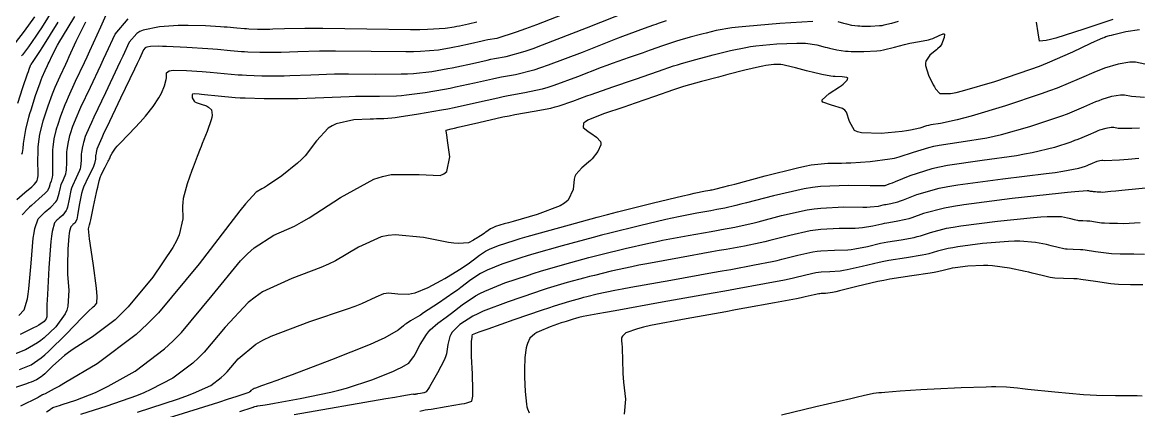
# Model space of a CAD drawing. Header units: metres. Extents: x 837475 to 838479, y 1189012 to 1191015.
# Drawn here: x 837658.2 to 837764.1, y 1190218.3 to 1190255.2 of the extents above; entities that cross this region are included whole.
import ezdxf

# ---------------------------------------------------------------- set-up
doc = ezdxf.new("R2010")
doc.units = ezdxf.units.M
doc.header["$LTSCALE"] = 0.3
doc.layers.add('COTAS 10', color=1, linetype='Continuous')
doc.layers.add('COTAS INT', color=252, linetype='Continuous')

msp = doc.modelspace()

# ---------------------------------------------------------------- linework, layer by layer
at = {"layer": 'COTAS 10'}
for points in [[(837657.938, 1190222.241), (837659.038, 1190222.689), (837659.998, 1190223.345), (837660.343, 1190223.638), (837660.721, 1190223.978), (837662.368, 1190225.608), (837663.896, 1190227.185), (837664.199, 1190227.493), (837664.449, 1190227.744), (837664.917, 1190228.185), (837665.048, 1190228.284), (837665.085, 1190228.32), (837665.124, 1190228.359), (837665.266, 1190228.531), (837665.306, 1190229.198), (837665.28, 1190229.549), (837665.237, 1190229.973), (837664.947, 1190232.105), (837664.637, 1190234.222), (837664.581, 1190234.637), (837664.539, 1190234.977), (837664.496, 1190235.585), (837664.595, 1190235.986), (837664.642, 1190236.195), (837664.699, 1190236.448), (837664.974, 1190237.716), (837665.255, 1190239.03), (837665.315, 1190239.311), (837665.367, 1190239.556), (837665.491, 1190240.145), (837665.622, 1190240.563), (837665.679, 1190240.701), (837665.745, 1190240.848), (837666.057, 1190241.46), (837666.354, 1190242.006), (837666.41, 1190242.111), (837666.456, 1190242.197), (837666.528, 1190242.342), (837666.528, 1190242.361), (837666.529, 1190242.365), (837666.53, 1190242.377), (837666.533, 1190242.388), (837666.534, 1190242.391), (837666.535, 1190242.395), (837666.539, 1190242.408), (837666.57, 1190242.475), (837666.587, 1190242.511), (837666.608, 1190242.556), (837666.717, 1190242.785), (837667.049, 1190243.237), (837667.211, 1190243.423), (837667.404, 1190243.635), (837668.35, 1190244.62), (837669.394, 1190245.719), (837669.647, 1190246.004), (837669.885, 1190246.28), (837670.615, 1190247.205), (837671.163, 1190248.036), (837671.286, 1190248.252), (837671.397, 1190248.463), (837671.692, 1190249.174), (837671.853, 1190249.769), (837671.878, 1190249.907), (837671.895, 1190250.032), (837671.888, 1190250.385), (837672.139, 1190250.589), (837672.32, 1190250.62), (837672.548, 1190250.641), (837673.771, 1190250.624), (837675.257, 1190250.526), (837675.651, 1190250.495), (837676.037, 1190250.463), (837677.369, 1190250.335), (837678.695, 1190250.218), (837679.077, 1190250.193), (837679.467, 1190250.171), (837680.931, 1190250.12), (837682.561, 1190250.116), (837683.055, 1190250.124), (837683.568, 1190250.136), (837685.574, 1190250.213), (837687.808, 1190250.286), (837688.464, 1190250.296), (837689.137, 1190250.301), (837691.7, 1190250.281), (837694.146, 1190250.289), (837694.743, 1190250.312), (837695.307, 1190250.343), (837697.055, 1190250.529), (837698.573, 1190250.795), (837698.991, 1190250.876), (837699.408, 1190250.96), (837700.907, 1190251.292), (837702.307, 1190251.607), (837702.662, 1190251.68), (837703.002, 1190251.747), (837704.112, 1190251.942), (837705.9, 1190252.453), (837706.668, 1190252.72), (837707.553, 1190253.042), (837711.736, 1190254.659), (837715.807, 1190256.274)], [(837657.694, 1190238.371), (837658.455, 1190239.039), (837659.106, 1190239.589), (837659.234, 1190239.703), (837659.34, 1190239.8), (837659.534, 1190240.012), (837659.583, 1190240.119), (837659.611, 1190240.179), (837659.664, 1190240.293), (837659.701, 1190240.614), (837659.706, 1190240.776), (837659.707, 1190240.969), (837659.691, 1190241.927), (837659.701, 1190243.043), (837659.719, 1190243.335), (837659.743, 1190243.619), (837659.888, 1190244.585), (837660.119, 1190245.554), (837660.199, 1190245.841), (837660.285, 1190246.135), (837660.652, 1190247.264), (837661.078, 1190248.414), (837661.202, 1190248.722), (837661.328, 1190249.025), (837661.804, 1190250.084), (837662.337, 1190251.216), (837662.499, 1190251.567), (837662.667, 1190251.934), (837663.328, 1190253.391), (837664.031, 1190254.868), (837664.225, 1190255.246)], [(837669.134, 1190218.192), (837672.926, 1190219.444), (837673.733, 1190219.732), (837674.436, 1190219.996), (837676.096, 1190220.738), (837677.083, 1190221.476), (837677.361, 1190221.737), (837677.641, 1190222.022), (837678.67, 1190223.256), (837680.346, 1190224.646), (837681.034, 1190225.03), (837681.819, 1190225.414), (837685.466, 1190226.796), (837689.038, 1190227.993), (837689.776, 1190228.261), (837690.405, 1190228.501), (837691.773, 1190229.135), (837692.488, 1190229.457), (837692.705, 1190229.5), (837692.931, 1190229.523), (837693.817, 1190229.44), (837694.831, 1190229.398), (837695.137, 1190229.447), (837695.455, 1190229.523), (837696.696, 1190230.016), (837697.952, 1190230.684), (837698.279, 1190230.87), (837698.596, 1190231.056), (837699.669, 1190231.731), (837700.577, 1190232.352), (837700.791, 1190232.504), (837700.989, 1190232.648), (837701.569, 1190233.096), (837702.135, 1190233.476), (837702.325, 1190233.578), (837702.529, 1190233.677), (837703.384, 1190234.021), (837704.85, 1190234.486), (837705.439, 1190234.661), (837706.108, 1190234.857), (837709.185, 1190235.732), (837712.734, 1190236.7), (837713.7, 1190236.954), (837714.659, 1190237.202), (837718.065, 1190238.048), (837720.865, 1190238.715), (837721.443, 1190238.85), (837721.935, 1190238.963), (837722.997, 1190239.193), (837723.44, 1190239.271), (837723.541, 1190239.289), (837723.633, 1190239.306), (837723.887, 1190239.352), (837724.738, 1190239.57), (837725.205, 1190239.694), (837725.774, 1190239.845), (837728.667, 1190240.625), (837731.741, 1190241.393), (837732.423, 1190241.537), (837733.033, 1190241.652), (837734.625, 1190241.82), (837735.918, 1190241.832), (837736.338, 1190241.848), (837736.785, 1190241.87), (837738.625, 1190241.997), (837740.484, 1190242.227), (837740.943, 1190242.315), (837741.378, 1190242.413), (837742.749, 1190242.853), (837744.181, 1190243.313), (837744.654, 1190243.423), (837745.161, 1190243.527), (837747.271, 1190243.841), (837749.684, 1190244.226), (837750.382, 1190244.375), (837751.094, 1190244.541), (837753.772, 1190245.296), (837756.237, 1190246.113), (837756.813, 1190246.319), (837757.344, 1190246.516), (837758.876, 1190247.158), (837760.036, 1190247.67), (837760.332, 1190247.786), (837760.617, 1190247.891), (837761.552, 1190248.177), (837762.361, 1190248.307), (837762.566, 1190248.314), (837762.762, 1190248.307), (837763.403, 1190248.177), (837764.649, 1190248.075)], [(837764.639, 1190233.165), (837763.643, 1190233.196), (837763.388, 1190233.201), (837763.142, 1190233.205), (837762.328, 1190233.205), (837761.511, 1190233.232), (837761.264, 1190233.253), (837761.006, 1190233.28), (837760, 1190233.425), (837759.027, 1190233.569), (837758.79, 1190233.595), (837758.568, 1190233.615), (837757.887, 1190233.635), (837757.31, 1190233.652), (837757.154, 1190233.669), (837757, 1190233.691), (837756.457, 1190233.817), (837755.802, 1190233.99), (837755.577, 1190234.042), (837755.334, 1190234.096), (837754.299, 1190234.307), (837752.827, 1190234.424), (837752.308, 1190234.419), (837751.741, 1190234.398), (837749.291, 1190234.187), (837746.951, 1190233.884), (837746.454, 1190233.804), (837746.022, 1190233.727), (837745.004, 1190233.466), (837744.194, 1190233.222), (837743.893, 1190233.155), (837743.558, 1190233.088), (837742.069, 1190232.852), (837740.387, 1190232.582), (837739.93, 1190232.495), (837739.477, 1190232.402), (837737.871, 1190232.022), (837736.441, 1190231.691), (837736.097, 1190231.63), (837735.777, 1190231.581), (837734.814, 1190231.515), (837733.97, 1190231.478), (837733.725, 1190231.448), (837733.476, 1190231.41), (837732.538, 1190231.203), (837731.347, 1190230.916), (837730.938, 1190230.827), (837730.494, 1190230.734), (837728.608, 1190230.367), (837725.838, 1190229.86), (837724.837, 1190229.68), (837723.735, 1190229.483), (837718.912, 1190228.625), (837714.424, 1190227.826), (837713.534, 1190227.665), (837712.797, 1190227.531), (837711.406, 1190227.264), (837711.006, 1190227.165), (837710.893, 1190227.136), (837710.78, 1190227.106), (837710.363, 1190226.992), (837709.784, 1190226.813), (837709.568, 1190226.742), (837709.327, 1190226.661), (837708.259, 1190226.292), (837707.22, 1190225.868), (837706.998, 1190225.753), (837706.805, 1190225.639), (837706.347, 1190225.235), (837706.112, 1190224.707), (837706.059, 1190224.515), (837706.012, 1190224.304), (837705.887, 1190223.373), (837705.835, 1190222.234), (837705.834, 1190221.891), (837705.839, 1190221.535), (837705.904, 1190220.15), (837706.026, 1190218.951), (837706.066, 1190218.713), (837706.109, 1190218.516), (837706.287, 1190218.144)]]:
    msp.add_lwpolyline(points, dxfattribs=at)
at = {"layer": 'COTAS INT'}
for points in [[(837712.004, 1190256.913), (837706.965, 1190254.944), (837705.934, 1190254.558), (837705.062, 1190254.241), (837703.231, 1190253.669), (837702.358, 1190253.516), (837702.091, 1190253.463), (837701.812, 1190253.406), (837700.713, 1190253.159), (837699.535, 1190252.898), (837699.207, 1190252.831), (837698.879, 1190252.768), (837697.686, 1190252.559), (837695.979, 1190252.419), (837695.326, 1190252.399), (837694.594, 1190252.386), (837691.301, 1190252.405), (837687.919, 1190252.446), (837687.131, 1190252.447), (837686.408, 1190252.443), (837684.333, 1190252.393), (837682.773, 1190252.333), (837682.375, 1190252.324), (837681.99, 1190252.317), (837680.724, 1190252.32), (837679.586, 1190252.36), (837679.283, 1190252.377), (837678.985, 1190252.396), (837677.955, 1190252.487), (837676.711, 1190252.599), (837676.28, 1190252.632), (837675.81, 1190252.665), (837673.799, 1190252.79), (837671.899, 1190252.887), (837671.501, 1190252.902), (837671.157, 1190252.913), (837670.377, 1190252.909), (837670.018, 1190252.834), (837669.941, 1190252.8), (837669.873, 1190252.76), (837669.708, 1190252.567), (837669.31, 1190251.724), (837669.095, 1190251.274), (837668.836, 1190250.731), (837667.523, 1190247.984), (837666.214, 1190245.234), (837665.957, 1190244.688), (837665.746, 1190244.236), (837665.362, 1190243.379), (837665.285, 1190243.143), (837665.267, 1190243.081), (837665.25, 1190243.021), (837665.202, 1190242.818), (837665.172, 1190242.607), (837665.167, 1190242.542), (837665.163, 1190242.475), (837665.162, 1190242.206), (837665.063, 1190241.781), (837664.997, 1190241.615), (837664.915, 1190241.427), (837664.48, 1190240.575), (837664.016, 1190239.551), (837663.915, 1190239.255), (837663.826, 1190238.955), (837663.606, 1190237.824), (837663.456, 1190236.857), (837663.412, 1190236.659), (837663.366, 1190236.492), (837663.189, 1190236.14), (837663.016, 1190235.99), (837662.972, 1190235.949), (837662.931, 1190235.909), (837662.797, 1190235.768), (837662.682, 1190235.359), (837662.653, 1190235.15), (837662.625, 1190234.9), (837662.53, 1190233.653), (837662.491, 1190232.13), (837662.497, 1190231.706), (837662.511, 1190231.281), (837662.622, 1190229.741), (837662.532, 1190228.27), (837662.419, 1190227.889), (837662.267, 1190227.52), (837661.399, 1190226.283), (837660.278, 1190225.246), (837659.967, 1190225.002), (837659.655, 1190224.778), (837658.523, 1190224.127), (837656.835, 1190223.439)], [(837661.184, 1190256.496), (837660.016, 1190254.664), (837659.745, 1190254.25), (837659.496, 1190253.876), (837658.786, 1190252.861), (837658.317, 1190252.235), (837658.22, 1190252.107), (837658.138, 1190251.997)], [(837658.18, 1190242.69), (837658.222, 1190242.83), (837658.284, 1190243.226), (837658.321, 1190243.691), (837658.347, 1190243.875), (837658.38, 1190244.082), (837658.56, 1190245.027), (837658.837, 1190246.187), (837658.932, 1190246.53), (837659.035, 1190246.883), (837659.474, 1190248.235), (837659.911, 1190249.459), (837660.013, 1190249.73), (837660.106, 1190249.973), (837660.374, 1190250.608), (837660.605, 1190251.099), (837660.675, 1190251.251), (837660.748, 1190251.41), (837661.035, 1190252.042), (837661.551, 1190253.02), (837661.769, 1190253.397), (837662.02, 1190253.821), (837663.197, 1190255.733)], [(837666.51, 1190256.715), (837665.622, 1190254.741), (837664.587, 1190252.457), (837664.323, 1190251.883), (837664.069, 1190251.333), (837663.234, 1190249.559), (837662.549, 1190248.078), (837662.391, 1190247.714), (837662.245, 1190247.369), (837661.829, 1190246.293), (837661.535, 1190245.387), (837661.466, 1190245.151), (837661.402, 1190244.921), (837661.216, 1190244.143), (837661.101, 1190243.336), (837661.082, 1190243.087), (837661.068, 1190242.827), (837661.065, 1190241.798), (837661.067, 1190240.872), (837661.058, 1190240.677), (837661.044, 1190240.508), (837660.957, 1190240.123), (837660.858, 1190239.904), (837660.836, 1190239.841), (837660.817, 1190239.777), (837660.77, 1190239.535), (837660.599, 1190239.214), (837660.502, 1190239.099), (837660.383, 1190238.973), (837659.774, 1190238.426), (837659.074, 1190237.817), (837658.898, 1190237.653), (837658.731, 1190237.49), (837658.189, 1190236.918)], [(837659.368, 1190255.713), (837658.387, 1190254.36), (837657.537, 1190253.227)], [(837719.281, 1190255.331), (837718.521, 1190255.062), (837718.298, 1190254.984), (837718.069, 1190254.905), (837717.194, 1190254.61), (837715.736, 1190254.077), (837715.139, 1190253.848), (837714.458, 1190253.585), (837711.301, 1190252.339), (837708.08, 1190251.116), (837707.359, 1190250.866), (837706.712, 1190250.655), (837704.994, 1190250.214), (837703.645, 1190249.978), (837703.232, 1190249.896), (837702.802, 1190249.807), (837701.102, 1190249.425), (837699.282, 1190249.022), (837698.775, 1190248.92), (837698.267, 1190248.821), (837696.424, 1190248.499), (837694.635, 1190248.267), (837694.161, 1190248.225), (837693.697, 1190248.193), (837692.099, 1190248.158), (837690.355, 1190248.156), (837689.798, 1190248.145), (837689.209, 1190248.129), (837686.816, 1190248.033), (837684.362, 1190247.94), (837683.735, 1190247.925), (837683.131, 1190247.915), (837681.138, 1190247.92), (837679.348, 1190247.982), (837678.872, 1190248.008), (837678.404, 1190248.039), (837676.783, 1190248.182), (837675.481, 1190248.321), (837675.215, 1190248.348), (837674.989, 1190248.371), (837674.512, 1190248.414), (837674.355, 1190248.359), (837674.332, 1190248.32), (837674.317, 1190248.272), (837674.334, 1190248.01), (837674.506, 1190247.722), (837674.588, 1190247.656), (837674.686, 1190247.597), (837675.164, 1190247.433), (837675.667, 1190247.272), (837675.78, 1190247.214), (837675.882, 1190247.15), (837676.155, 1190246.87), (837676.213, 1190246.364), (837676.179, 1190246.157), (837676.124, 1190245.921), (837675.744, 1190244.829), (837675.281, 1190243.685), (837675.173, 1190243.417), (837675.074, 1190243.17), (837674.789, 1190242.454), (837674.506, 1190241.704), (837674.409, 1190241.436), (837674.303, 1190241.141), (837673.852, 1190239.86), (837673.48, 1190238.468), (837673.423, 1190238.105), (837673.388, 1190237.751), (837673.428, 1190236.553), (837673.098, 1190235.012), (837672.829, 1190234.442), (837672.482, 1190233.81), (837670.59, 1190231.011), (837668.256, 1190228.193), (837667.631, 1190227.549), (837667.016, 1190226.963), (837664.872, 1190225.342), (837663.026, 1190224.171), (837662.599, 1190223.869), (837662.209, 1190223.578), (837661.102, 1190222.609), (837660.335, 1190221.851), (837660.159, 1190221.692), (837659.999, 1190221.556), (837659.552, 1190221.251), (837659.041, 1190221.042), (837658.839, 1190220.967), (837658.613, 1190220.885), (837657.579, 1190220.524)], [(837657.78, 1190247.526), (837658.259, 1190249.012), (837658.698, 1190250.289), (837658.784, 1190250.536), (837658.854, 1190250.737), (837658.979, 1190251.077), (837659, 1190251.113), (837659.006, 1190251.121), (837659.011, 1190251.129), (837659.029, 1190251.153), (837659.063, 1190251.198), (837659.078, 1190251.219), (837659.097, 1190251.243), (837659.186, 1190251.362), (837659.624, 1190252.038), (837659.863, 1190252.414), (837660.152, 1190252.872), (837661.619, 1190255.205)], [(837657.865, 1190227.364), (837658.374, 1190227.922), (837658.695, 1190228.94), (837658.77, 1190229.383), (837658.84, 1190229.894), (837659.044, 1190232.321), (837659.25, 1190234.719), (837659.32, 1190235.213), (837659.397, 1190235.633), (837659.725, 1190236.534), (837660.131, 1190236.963), (837660.256, 1190237.085), (837660.388, 1190237.208), (837660.912, 1190237.664), (837661.377, 1190238.146), (837661.472, 1190238.286), (837661.551, 1190238.428), (837661.716, 1190238.965), (837661.82, 1190239.503), (837661.863, 1190239.646), (837661.911, 1190239.786), (837662.131, 1190240.274), (837662.334, 1190240.815), (837662.371, 1190240.989), (837662.399, 1190241.175), (837662.43, 1190241.934), (837662.433, 1190242.71), (837662.444, 1190242.905), (837662.458, 1190243.093), (837662.545, 1190243.702), (837662.685, 1190244.288), (837662.733, 1190244.461), (837662.785, 1190244.639), (837663.007, 1190245.321), (837663.412, 1190246.325), (837663.579, 1190246.705), (837663.771, 1190247.13), (837664.664, 1190249.034), (837665.661, 1190251.139), (837665.918, 1190251.69), (837666.168, 1190252.228), (837667.003, 1190254.058), (837668.254, 1190255.513)], [(837701.318, 1190255.205), (837700.518, 1190255.025), (837699.662, 1190254.836), (837699.424, 1190254.787), (837699.185, 1190254.741), (837698.318, 1190254.59), (837696.651, 1190254.496), (837695.908, 1190254.485), (837695.043, 1190254.482), (837690.902, 1190254.529), (837686.701, 1190254.591), (837685.797, 1190254.598), (837685.007, 1190254.6), (837683.091, 1190254.573), (837681.979, 1190254.53), (837681.694, 1190254.523), (837681.42, 1190254.519), (837680.516, 1190254.521), (837679.704, 1190254.549), (837679.488, 1190254.561), (837679.276, 1190254.575), (837678.541, 1190254.64), (837677.654, 1190254.72), (837677.346, 1190254.743), (837677.011, 1190254.767), (837675.575, 1190254.856), (837673.927, 1190254.899), (837673.457, 1190254.894), (837672.982, 1190254.881), (837671.219, 1190254.773), (837669.685, 1190254.453), (837669.354, 1190254.307), (837669.064, 1190254.136), (837668.355, 1190253.313), (837667.739, 1190251.976), (837667.507, 1190251.482), (837667.248, 1190250.935), (837666.094, 1190248.509), (837664.993, 1190246.182), (837664.768, 1190245.697), (837664.579, 1190245.28), (837664.184, 1190244.35), (837664.035, 1190243.891), (837664, 1190243.771), (837663.968, 1190243.654), (837663.873, 1190243.26), (837663.815, 1190242.85), (837663.805, 1190242.724), (837663.798, 1190242.592), (837663.796, 1190242.07), (837663.731, 1190241.478), (837663.684, 1190241.302), (837663.624, 1190241.121), (837663.306, 1190240.424), (837662.963, 1190239.669), (837662.889, 1190239.451), (837662.823, 1190239.229), (837662.661, 1190238.394), (837662.504, 1190237.642), (837662.442, 1190237.472), (837662.371, 1190237.319), (837662.05, 1190236.902), (837661.702, 1190236.599), (837661.614, 1190236.517), (837661.531, 1190236.436), (837661.261, 1190236.151), (837661.03, 1190235.328), (837660.971, 1190234.907), (837660.914, 1190234.403), (837660.724, 1190231.889), (837660.588, 1190229.364), (837660.565, 1190228.853), (837660.549, 1190228.423), (837660.542, 1190227.553), (837660.523, 1190227.231), (837660.498, 1190227.148), (837660.465, 1190227.067), (837660.275, 1190226.796), (837659.779, 1190226.453), (837659.552, 1190226.326), (837659.287, 1190226.186), (837658.009, 1190225.565)], [(837733.199, 1190255.266), (837730.051, 1190255.073), (837726.826, 1190254.804), (837726.129, 1190254.732), (837725.518, 1190254.661), (837724.017, 1190254.416), (837723.065, 1190254.174), (837722.799, 1190254.105), (837722.532, 1190254.036), (837721.559, 1190253.779), (837720.557, 1190253.492), (837720.272, 1190253.404), (837719.983, 1190253.311), (837718.913, 1190252.943), (837717.765, 1190252.536), (837717.427, 1190252.419), (837717.081, 1190252.299), (837715.759, 1190251.853), (837714.17, 1190251.293), (837713.656, 1190251.102), (837713.109, 1190250.895), (837710.865, 1190250.019), (837708.607, 1190249.189), (837708.051, 1190249.012), (837707.525, 1190248.857), (837705.875, 1190248.487), (837704.289, 1190248.209), (837703.803, 1190248.113), (837703.296, 1190248.008), (837701.296, 1190247.558), (837699.155, 1190247.084), (837698.559, 1190246.964), (837697.961, 1190246.848), (837695.793, 1190246.469), (837693.963, 1190246.19), (837693.579, 1190246.138), (837693.248, 1190246.096), (837692.498, 1190246.034), (837691.816, 1190246.023), (837691.527, 1190246.013), (837691.196, 1190246), (837689.642, 1190245.93), (837687.983, 1190245.57), (837687.586, 1190245.374), (837687.215, 1190245.137), (837686.102, 1190243.933), (837685.029, 1190242.528), (837684.685, 1190242.164), (837684.321, 1190241.81), (837682.833, 1190240.625), (837681.471, 1190239.71), (837681.185, 1190239.527), (837680.939, 1190239.374), (837680.381, 1190239.079), (837679.373, 1190237.974), (837678.843, 1190237.312), (837678.205, 1190236.495), (837674.992, 1190232.258), (837671.119, 1190227.613), (837670.065, 1190226.539), (837669.018, 1190225.558), (837665.3, 1190222.78), (837662.314, 1190221.018), (837661.728, 1190220.676), (837661.247, 1190220.398), (837660.379, 1190219.925), (837660.228, 1190219.876), (837660.198, 1190219.867), (837660.174, 1190219.859), (837660.129, 1190219.843), (837660.112, 1190219.832), (837660.105, 1190219.828), (837660.097, 1190219.822), (837660.058, 1190219.797), (837659.977, 1190219.747), (837659.943, 1190219.726), (837659.902, 1190219.702), (837659.712, 1190219.592), (837658.042, 1190218.752)], [(837741.292, 1190255.258), (837740.64, 1190255.074), (837739.933, 1190254.904), (837739.72, 1190254.87), (837739.5, 1190254.842), (837738.645, 1190254.79), (837737.826, 1190254.798), (837737.629, 1190254.809), (837737.445, 1190254.823), (837736.891, 1190254.902), (837736.405, 1190255.014), (837736.264, 1190255.049), (837736.121, 1190255.085), (837735.584, 1190255.229)], [(837761.652, 1190255.465), (837758.879, 1190254.531), (837756.239, 1190253.695), (837755.735, 1190253.553), (837755.329, 1190253.449), (837754.68, 1190253.398), (837754.63, 1190253.798), (837754.602, 1190253.979), (837754.568, 1190254.19), (837754.392, 1190255.204)], [(837660.504, 1190218.235), (837660.839, 1190218.456), (837660.911, 1190218.502), (837660.973, 1190218.542), (837661.121, 1190218.632), (837661.508, 1190218.771), (837661.722, 1190218.842), (837661.98, 1190218.926), (837663.298, 1190219.347), (837665.14, 1190220.08), (837665.73, 1190220.362), (837666.355, 1190220.677), (837668.899, 1190222.099), (837671.706, 1190224.197), (837672.497, 1190224.938), (837673.293, 1190225.749), (837676.218, 1190229.257), (837678.918, 1190232.546), (837679.573, 1190233.218), (837680.189, 1190233.788), (837682.076, 1190234.984), (837684.034, 1190235.853), (837684.694, 1190236.215), (837685.404, 1190236.63), (837688.393, 1190238.569), (837691.559, 1190240.292), (837692.381, 1190240.571), (837693.18, 1190240.765), (837695.865, 1190240.748), (837697.848, 1190240.657), (837698.204, 1190240.802), (837698.475, 1190241.022), (837698.758, 1190242.434), (837698.545, 1190243.965), (837698.505, 1190244.259), (837698.472, 1190244.497), (837698.423, 1190244.891), (837698.424, 1190244.916), (837698.424, 1190244.922), (837698.423, 1190244.927), (837698.417, 1190244.944), (837698.886, 1190245.068), (837699.186, 1190245.141), (837699.558, 1190245.231), (837701.514, 1190245.697), (837703.799, 1190246.211), (837704.379, 1190246.331), (837704.936, 1190246.441), (837706.757, 1190246.76), (837708.337, 1190247.059), (837708.742, 1190247.158), (837709.133, 1190247.263), (837710.43, 1190247.699), (837711.761, 1190248.205), (837712.173, 1190248.355), (837712.605, 1190248.508), (837714.324, 1190249.096), (837716.093, 1190249.693), (837716.556, 1190249.853), (837717.008, 1190250.01), (837718.545, 1190250.555), (837719.978, 1190251.047), (837720.364, 1190251.171), (837720.745, 1190251.29), (837722.086, 1190251.674), (837723.388, 1190252.017), (837723.746, 1190252.11), (837724.102, 1190252.202), (837725.377, 1190252.526), (837726.82, 1190252.813), (837727.282, 1190252.882), (837727.771, 1190252.945), (837729.765, 1190253.136), (837731.67, 1190253.22), (837732.102, 1190253.216), (837732.494, 1190253.201), (837733.568, 1190253.051), (837734.35, 1190252.841), (837734.558, 1190252.788), (837734.763, 1190252.737), (837735.471, 1190252.574), (837736.279, 1190252.458), (837736.546, 1190252.438), (837736.833, 1190252.423), (837738.026, 1190252.411), (837739.272, 1190252.487), (837739.593, 1190252.528), (837739.902, 1190252.577), (837740.932, 1190252.825), (837741.882, 1190253.093), (837742.141, 1190253.156), (837742.399, 1190253.212), (837743.319, 1190253.374), (837744.154, 1190253.538), (837744.359, 1190253.597), (837744.553, 1190253.662), (837745.156, 1190253.943), (837745.553, 1190254.109), (837745.616, 1190254.1), (837745.659, 1190254.068), (837745.646, 1190253.756), (837745.497, 1190253.342), (837745.455, 1190253.246), (837745.411, 1190253.158), (837745.249, 1190252.906), (837745, 1190252.658), (837744.902, 1190252.573), (837744.791, 1190252.48), (837744.283, 1190252.082), (837743.903, 1190251.516), (837743.871, 1190251.317), (837743.872, 1190251.099), (837744.143, 1190250.159), (837744.601, 1190249.25), (837744.721, 1190249.052), (837744.837, 1190248.877), (837745.23, 1190248.438), (837746.257, 1190248.439), (837746.773, 1190248.541), (837747.389, 1190248.687), (837750.452, 1190249.585), (837753.849, 1190250.736), (837754.677, 1190251.042), (837755.456, 1190251.343), (837757.86, 1190252.382), (837759.562, 1190253.198), (837759.898, 1190253.357), (837760.176, 1190253.488), (837760.69, 1190253.719), (837760.815, 1190253.763), (837760.847, 1190253.775), (837760.878, 1190253.787), (837760.983, 1190253.829), (837761.332, 1190253.93), (837761.518, 1190253.979), (837761.742, 1190254.036), (837762.871, 1190254.319), (837764.182, 1190254.521)], [(837764.673, 1190251.229), (837763.793, 1190251.407), (837763.523, 1190251.416), (837763.242, 1190251.407), (837762.131, 1190251.228), (837760.847, 1190250.835), (837760.456, 1190250.691), (837760.05, 1190250.532), (837758.457, 1190249.828), (837756.352, 1190248.948), (837755.624, 1190248.676), (837754.833, 1190248.393), (837751.449, 1190247.272), (837748.197, 1190246.285), (837747.489, 1190246.087), (837746.865, 1190245.921), (837745.304, 1190245.592), (837744.383, 1190245.455), (837744.162, 1190245.41), (837743.955, 1190245.362), (837743.33, 1190245.161), (837742.447, 1190244.946), (837742.078, 1190244.889), (837741.654, 1190244.832), (837739.674, 1190244.637), (837737.792, 1190244.695), (837737.429, 1190244.799), (837737.136, 1190244.94), (837736.653, 1190245.768), (837736.372, 1190246.662), (837736.207, 1190246.846), (837736.004, 1190247.003), (837734.952, 1190247.338), (837734.13, 1190247.602), (837734.071, 1190247.713), (837734.086, 1190247.841), (837734.746, 1190248.443), (837735.701, 1190249.067), (837735.901, 1190249.208), (837736.072, 1190249.336), (837736.458, 1190249.686), (837736.505, 1190249.895), (837736.463, 1190249.934), (837736.397, 1190249.965), (837735.958, 1190250.009), (837735.304, 1190250.039), (837735.102, 1190250.062), (837734.89, 1190250.091), (837734.051, 1190250.246), (837733.121, 1190250.46), (837732.852, 1190250.527), (837732.579, 1190250.596), (837731.551, 1190250.873), (837730.589, 1190251.103), (837730.357, 1190251.143), (837730.14, 1190251.173), (837729.48, 1190251.198), (837728.717, 1190251.087), (837728.435, 1190251.031), (837728.122, 1190250.965), (837726.736, 1190250.636), (837725.139, 1190250.23), (837724.693, 1190250.115), (837724.245, 1190249.999), (837722.614, 1190249.569), (837720.934, 1190249.088), (837720.456, 1190248.939), (837719.972, 1190248.784), (837718.177, 1190248.166), (837716.322, 1190247.507), (837715.8, 1190247.325), (837715.274, 1190247.144), (837713.345, 1190246.491), (837711.858, 1190245.9), (837711.611, 1190245.758), (837711.435, 1190245.624), (837711.393, 1190245.218), (837711.846, 1190244.866), (837711.983, 1190244.768), (837712.124, 1190244.669), (837712.674, 1190244.306), (837713.044, 1190243.87), (837713.072, 1190243.725), (837713.068, 1190243.569), (837712.783, 1190242.919), (837712.249, 1190242.244), (837712.087, 1190242.074), (837711.919, 1190241.91), (837711.263, 1190241.375), (837710.716, 1190240.764), (837710.617, 1190240.552), (837710.542, 1190240.322), (837710.459, 1190239.338), (837709.976, 1190238.299), (837709.648, 1190238.034), (837709.236, 1190237.78), (837707.046, 1190236.947), (837704.772, 1190236.305), (837704.307, 1190236.171), (837703.913, 1190236.057), (837703.085, 1190235.804), (837702.758, 1190235.673), (837702.68, 1190235.635), (837702.607, 1190235.596), (837702.39, 1190235.45), (837702.169, 1190235.279), (837702.093, 1190235.224), (837702.011, 1190235.166), (837701.663, 1190234.928), (837701.253, 1190234.67), (837701.131, 1190234.598), (837701.006, 1190234.527), (837700.526, 1190234.272), (837699.565, 1190234.193), (837699.137, 1190234.234), (837698.638, 1190234.302), (837696.254, 1190234.772), (837693.578, 1190235.025), (837692.896, 1190234.955), (837692.24, 1190234.825), (837690.083, 1190233.852), (837687.905, 1190232.565), (837687.235, 1190232.238), (837686.536, 1190231.923), (837683.771, 1190230.89), (837681.004, 1190229.601), (837680.304, 1190229.124), (837679.632, 1190228.596), (837677.444, 1190226.256), (837675.467, 1190223.886), (837674.929, 1190223.338), (837674.395, 1190222.837), (837672.497, 1190221.419), (837670.395, 1190220.337), (837669.732, 1190220.047), (837669.033, 1190219.762), (837666.216, 1190218.769), (837663.733, 1190217.976)], [(837764.157, 1190245.148), (837763.454, 1190245.111), (837762.133, 1190245.126), (837761.732, 1190245.207), (837761.608, 1190245.211), (837761.48, 1190245.207), (837760.973, 1190245.126), (837760.387, 1190244.947), (837760.208, 1190244.881), (837760.023, 1190244.808), (837759.296, 1190244.487), (837758.335, 1190244.085), (837758.002, 1190243.961), (837757.641, 1190243.832), (837756.096, 1190243.32), (837753.99, 1190242.798), (837753.275, 1190242.663), (837752.503, 1190242.531), (837749.237, 1190242.089), (837745.973, 1190241.612), (837745.201, 1190241.459), (837744.487, 1190241.297), (837742.385, 1190240.635), (837740.981, 1190240.052), (837740.707, 1190239.94), (837740.483, 1190239.85), (837740.087, 1190239.7), (837740.016, 1190239.689), (837739.997, 1190239.685), (837739.978, 1190239.682), (837739.911, 1190239.666), (837739.358, 1190239.663), (837739.033, 1190239.667), (837738.634, 1190239.674), (837736.571, 1190239.716), (837733.926, 1190239.601), (837733.16, 1190239.509), (837732.38, 1190239.39), (837729.441, 1190238.741), (837726.889, 1190238.059), (837726.352, 1190237.92), (837725.889, 1190237.802), (837724.831, 1190237.555), (837724.074, 1190237.417), (837723.8, 1190237.368), (837723.499, 1190237.314), (837722.18, 1190237.079), (837720.433, 1190236.736), (837719.861, 1190236.613), (837719.252, 1190236.478), (837716.733, 1190235.892), (837713.929, 1190235.195), (837713.139, 1190234.99), (837712.343, 1190234.781), (837709.42, 1190233.984), (837706.74, 1190233.212), (837706.096, 1190233.018), (837705.495, 1190232.833), (837703.683, 1190232.238), (837702.3, 1190231.682), (837701.97, 1190231.521), (837701.663, 1190231.357), (837700.747, 1190230.742), (837699.809, 1190230.017), (837699.489, 1190229.785), (837699.143, 1190229.538), (837697.675, 1190228.534), (837696.273, 1190227.611), (837695.969, 1190227.417), (837695.702, 1190227.249), (837695.041, 1190226.862), (837694.604, 1190226.595), (837694.478, 1190226.502), (837694.349, 1190226.4), (837693.867, 1190225.966), (837692.591, 1190225.239), (837691.963, 1190224.953), (837691.216, 1190224.631), (837687.524, 1190223.161), (837683.79, 1190221.742), (837683.016, 1190221.452), (837682.356, 1190221.206), (837680.908, 1190220.687), (837680.32, 1190220.481), (837680.201, 1190220.433), (837680.101, 1190220.388), (837679.896, 1190220.255), (837679.815, 1190220.158), (837679.793, 1190220.136), (837679.771, 1190220.116), (837679.694, 1190220.058), (837678.476, 1190219.656), (837677.735, 1190219.418), (837676.819, 1190219.126), (837672.053, 1190217.614)], [(837678.829, 1190218.258), (837680.006, 1190218.633), (837680.109, 1190218.669), (837680.138, 1190218.679), (837680.167, 1190218.69), (837680.272, 1190218.727), (837680.38, 1190218.759), (837680.411, 1190218.767), (837680.442, 1190218.773), (837680.559, 1190218.791), (837681.246, 1190218.905), (837681.638, 1190218.972), (837682.116, 1190219.055), (837684.571, 1190219.481), (837687.465, 1190220.081), (837688.221, 1190220.273), (837688.956, 1190220.477), (837691.447, 1190221.306), (837693.407, 1190222.092), (837693.808, 1190222.268), (837694.147, 1190222.427), (837694.862, 1190222.851), (837695.221, 1190223.308), (837695.336, 1190223.488), (837695.459, 1190223.691), (837695.96, 1190224.616), (837696.547, 1190225.579), (837696.724, 1190225.806), (837696.906, 1190226.016), (837697.616, 1190226.629), (837698.426, 1190227.203), (837698.672, 1190227.388), (837698.927, 1190227.584), (837699.925, 1190228.387), (837701.191, 1190229.238), (837701.615, 1190229.464), (837702.071, 1190229.686), (837703.982, 1190230.455), (837706.14, 1190231.18), (837706.753, 1190231.375), (837707.371, 1190231.567), (837709.656, 1190232.236), (837711.952, 1190232.862), (837712.577, 1190233.027), (837713.198, 1190233.187), (837715.401, 1190233.735), (837717.638, 1190234.241), (837718.279, 1190234.376), (837718.931, 1190234.508), (837721.363, 1190234.966), (837723.558, 1190235.356), (837724.06, 1190235.446), (837724.515, 1190235.528), (837725.775, 1190235.758), (837727.04, 1190236.035), (837727.498, 1190236.147), (837728.003, 1190236.274), (837730.216, 1190236.856), (837732.654, 1190237.395), (837733.302, 1190237.494), (837733.937, 1190237.57), (837736.131, 1190237.666), (837737.92, 1190237.651), (837738.299, 1190237.658), (837738.629, 1190237.67), (837739.401, 1190237.755), (837739.853, 1190237.862), (837739.98, 1190237.888), (837740.109, 1190237.912), (837740.582, 1190237.988), (837741.251, 1190238.159), (837741.503, 1190238.244), (837741.784, 1190238.345), (837743.04, 1190238.843), (837745.17, 1190239.439), (837746.003, 1190239.601), (837746.94, 1190239.763), (837751.204, 1190240.337), (837755.322, 1190240.836), (837756.168, 1190240.951), (837756.887, 1190241.055), (837758.42, 1190241.344), (837759.045, 1190241.551), (837759.191, 1190241.603), (837759.326, 1190241.653), (837759.715, 1190241.816), (837760.009, 1190241.946), (837760.084, 1190241.976), (837760.156, 1190242.002), (837760.394, 1190242.075), (837760.599, 1190242.108), (837760.651, 1190242.109), (837760.701, 1190242.108), (837760.864, 1190242.075), (837762.26, 1190242.146), (837763.088, 1190242.21), (837764.107, 1190242.294)], [(837765.413, 1190239.525), (837762.495, 1190239.227), (837761.926, 1190239.171), (837761.46, 1190239.126), (837760.64, 1190239.057), (837760.503, 1190239.062), (837760.467, 1190239.062), (837760.433, 1190239.063), (837760.321, 1190239.063), (837760.208, 1190239.066), (837760.174, 1190239.069), (837760.139, 1190239.073), (837760, 1190239.093), (837759.866, 1190239.113), (837759.833, 1190239.117), (837759.803, 1190239.119), (837759.709, 1190239.122), (837759.629, 1190239.124), (837759.607, 1190239.127), (837759.586, 1190239.13), (837759.511, 1190239.147), (837759.421, 1190239.171), (837759.39, 1190239.178), (837759.356, 1190239.186), (837759.214, 1190239.215), (837758.025, 1190239.118), (837757.332, 1190239.046), (837756.481, 1190238.955), (837752.093, 1190238.462), (837747.509, 1190237.868), (837746.535, 1190237.713), (837745.688, 1190237.562), (837743.695, 1190237.051), (837742.587, 1190236.637), (837742.3, 1190236.548), (837742.02, 1190236.469), (837741.078, 1190236.276), (837740.202, 1190236.135), (837739.964, 1190236.09), (837739.727, 1190236.042), (837738.891, 1190235.844), (837737.899, 1190235.677), (837737.565, 1190235.648), (837737.206, 1190235.627), (837735.692, 1190235.615), (837733.948, 1190235.54), (837733.443, 1190235.478), (837732.928, 1190235.4), (837730.99, 1190234.972), (837729.118, 1190234.488), (837728.645, 1190234.374), (837728.192, 1190234.268), (837726.72, 1190233.961), (837724.956, 1190233.639), (837724.319, 1190233.524), (837723.617, 1190233.398), (837720.546, 1190232.852), (837717.429, 1190232.281), (837716.698, 1190232.139), (837716.024, 1190232.004), (837714.069, 1190231.578), (837712.467, 1190231.18), (837712.016, 1190231.063), (837711.561, 1190230.943), (837709.892, 1190230.488), (837708.002, 1190229.922), (837707.409, 1190229.732), (837706.786, 1190229.528), (837704.28, 1190228.672), (837701.933, 1190227.766), (837701.409, 1190227.53), (837700.94, 1190227.301), (837699.7, 1190226.527), (837698.99, 1190225.788), (837698.855, 1190225.581), (837698.747, 1190225.373), (837698.578, 1190224.611), (837698.43, 1190223.73), (837698.335, 1190223.447), (837698.217, 1190223.146), (837697.595, 1190221.918), (837696.957, 1190220.827), (837696.83, 1190220.614), (837696.724, 1190220.439), (837696.516, 1190220.125), (837696.393, 1190220.064), (837696.339, 1190220.047), (837696.278, 1190220.031), (837695.987, 1190219.975), (837695.702, 1190219.929), (837695.644, 1190219.919), (837695.595, 1190219.911), (837695.495, 1190219.891), (837695.456, 1190219.882), (837695.444, 1190219.88), (837695.433, 1190219.879), (837695.393, 1190219.879), (837695.352, 1190219.882), (837695.341, 1190219.883), (837695.33, 1190219.885), (837695.291, 1190219.892), (837694.205, 1190219.714), (837693.534, 1190219.6), (837692.703, 1190219.457), (837683.984, 1190217.944)], [(837695.926, 1190218.302), (837696.432, 1190218.405), (837696.68, 1190218.448), (837696.974, 1190218.498), (837698.423, 1190218.73), (837699.861, 1190218.977), (837700.148, 1190219.035), (837700.386, 1190219.089), (837700.845, 1190219.248), (837700.94, 1190219.726), (837700.95, 1190219.98), (837700.952, 1190220.288), (837700.901, 1190221.842), (837700.829, 1190223.467), (837700.819, 1190223.819), (837700.813, 1190224.129), (837700.828, 1190224.898), (837700.865, 1190225.301), (837700.875, 1190225.381), (837700.883, 1190225.447), (837700.909, 1190225.57), (837701.528, 1190225.807), (837701.911, 1190225.945), (837702.385, 1190226.114), (837704.858, 1190226.987), (837707.534, 1190227.911), (837708.136, 1190228.113), (837708.677, 1190228.291), (837710.128, 1190228.74), (837711.171, 1190229.025), (837711.455, 1190229.099), (837711.737, 1190229.172), (837712.738, 1190229.421), (837714.41, 1190229.767), (837715.116, 1190229.902), (837715.926, 1190230.053), (837719.729, 1190230.738), (837723.676, 1190231.44), (837724.578, 1190231.602), (837725.397, 1190231.75), (837727.664, 1190232.164), (837729.343, 1190232.501), (837729.791, 1190232.6), (837730.232, 1190232.702), (837731.764, 1190233.088), (837733.202, 1190233.405), (837733.584, 1190233.463), (837733.959, 1190233.509), (837735.253, 1190233.565), (837736.492, 1190233.604), (837736.831, 1190233.639), (837737.17, 1190233.684), (837738.381, 1190233.933), (837739.602, 1190234.222), (837739.947, 1190234.292), (837740.294, 1190234.359), (837741.573, 1190234.564), (837742.789, 1190234.779), (837743.096, 1190234.851), (837743.391, 1190234.929), (837744.349, 1190235.259), (837745.855, 1190235.645), (837746.494, 1190235.759), (837747.23, 1190235.876), (837750.692, 1190236.324), (837754.111, 1190236.676), (837754.82, 1190236.732), (837755.426, 1190236.771), (837756.756, 1190236.761), (837757.345, 1190236.641), (837757.484, 1190236.61), (837757.611, 1190236.581), (837757.984, 1190236.482), (837758.293, 1190236.41), (837758.381, 1190236.398), (837758.47, 1190236.388), (837758.798, 1190236.379), (837759.186, 1190236.367), (837759.312, 1190236.356), (837759.446, 1190236.341), (837760, 1190236.259), (837760.573, 1190236.176), (837760.719, 1190236.161), (837760.86, 1190236.149), (837761.325, 1190236.134), (837761.788, 1190236.134), (837761.928, 1190236.132), (837762.073, 1190236.129), (837762.639, 1190236.111), (837764.229, 1190236.207)], [(837764.497, 1190230.276), (837763.331, 1190230.275), (837762.163, 1190230.315), (837761.808, 1190230.345), (837761.44, 1190230.383), (837760, 1190230.591), (837758.607, 1190230.797), (837758.269, 1190230.834), (837757.951, 1190230.862), (837756.976, 1190230.892), (837756.151, 1190230.915), (837755.928, 1190230.939), (837755.707, 1190230.972), (837754.929, 1190231.152), (837753.992, 1190231.4), (837753.671, 1190231.474), (837753.323, 1190231.552), (837751.842, 1190231.853), (837750.228, 1190232.077), (837749.797, 1190232.105), (837749.371, 1190232.119), (837747.89, 1190232.049), (837746.673, 1190231.891), (837746.414, 1190231.85), (837746.189, 1190231.81), (837745.659, 1190231.674), (837744.997, 1190231.514), (837744.689, 1190231.458), (837744.326, 1190231.398), (837742.565, 1190231.139), (837740.48, 1190230.805), (837739.913, 1190230.697), (837739.351, 1190230.582), (837737.361, 1190230.111), (837735.711, 1190229.698), (837735.364, 1190229.62), (837735.063, 1190229.558), (837734.374, 1190229.464), (837733.98, 1190229.447), (837733.866, 1190229.433), (837733.75, 1190229.415), (837733.313, 1190229.319), (837732.461, 1190229.13), (837732.084, 1190229.053), (837731.646, 1190228.967), (837729.553, 1190228.57), (837726.75, 1190228.055), (837725.864, 1190227.894), (837724.931, 1190227.726), (837721.164, 1190227.055), (837717.806, 1190226.41), (837717.13, 1190226.258), (837716.565, 1190226.118), (837715.443, 1190225.711), (837715.133, 1190225.404), (837715.081, 1190225.327), (837715.043, 1190225.254), (837715.025, 1190225.019), (837715.087, 1190224.61), (837715.098, 1190224.427), (837715.108, 1190224.213), (837715.123, 1190223.189), (837715.169, 1190221.869), (837715.198, 1190221.469), (837715.234, 1190221.054), (837715.423, 1190219.431), (837715.285, 1190218.006)], [(837730.201, 1190217.96), (837733.478, 1190218.725), (837736.782, 1190219.499), (837737.431, 1190219.65), (837737.966, 1190219.774), (837738.939, 1190219.995), (837739.461, 1190220.054), (837739.712, 1190220.076), (837740.009, 1190220.101), (837741.465, 1190220.213), (837743.423, 1190220.34), (837744.036, 1190220.374), (837744.681, 1190220.408), (837747.267, 1190220.531), (837749.621, 1190220.616), (837750.12, 1190220.627), (837750.551, 1190220.633), (837751.555, 1190220.609), (837752.603, 1190220.499), (837753.062, 1190220.45), (837753.594, 1190220.393), (837756.128, 1190220.123), (837758.844, 1190219.876), (837759.491, 1190219.834), (837760.094, 1190219.804), (837761.891, 1190219.792), (837763.471, 1190219.794), (837763.936, 1190219.773), (837764.414, 1190219.742)]]:
    msp.add_lwpolyline(points, dxfattribs=at)

doc.saveas('drawing.dxf')
